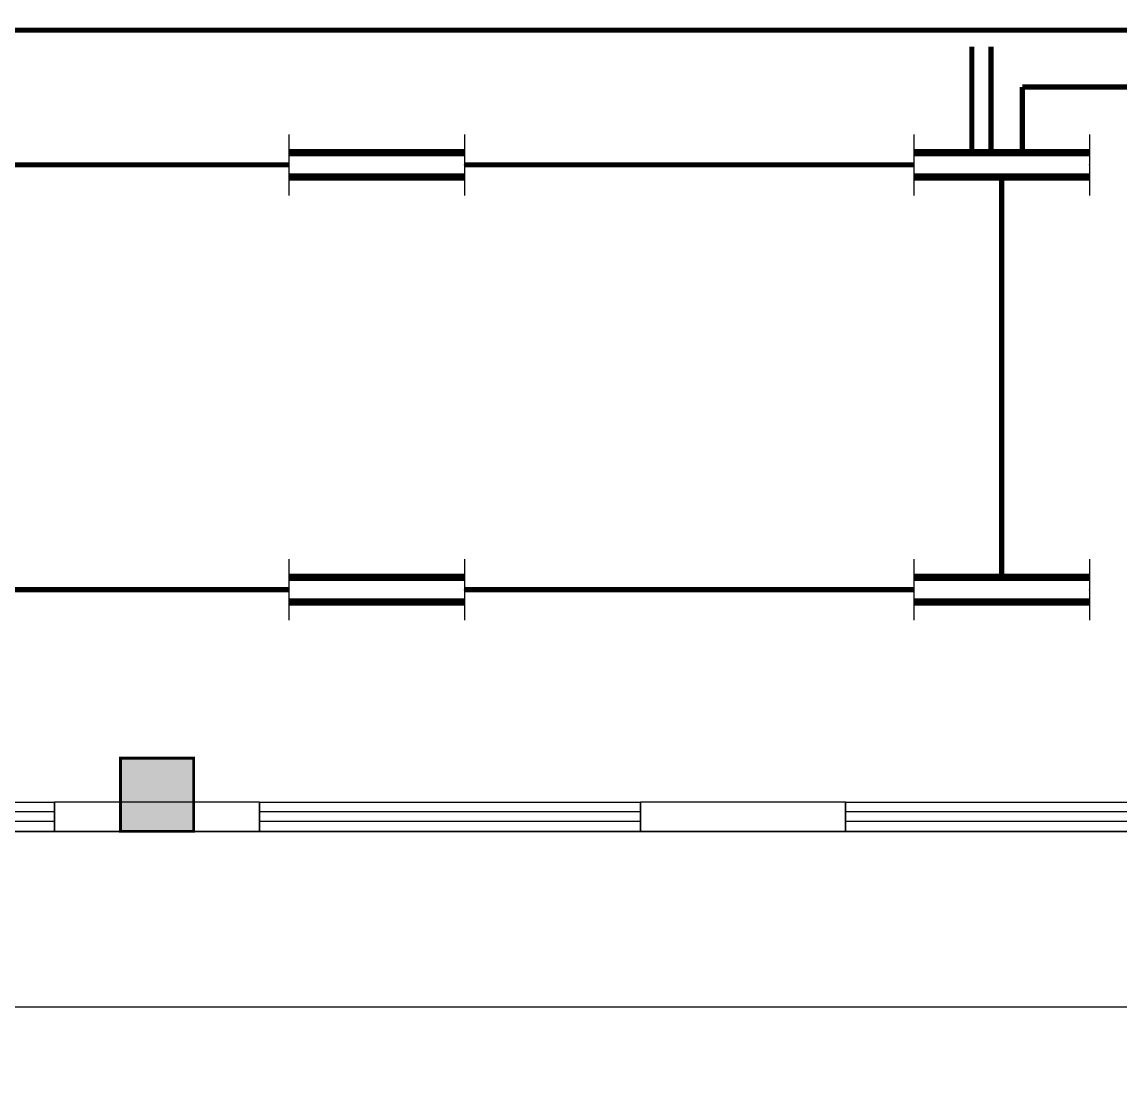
# Model space of a CAD drawing. Extents: x -6243262 to 3079315, y -2914302 to 172723.
# Drawn here: x -2038728 to -2031231, y -720281 to -712975 of the extents above; entities that cross this region are included whole.
import ezdxf

# ---------------------------------------------------------------- set-up
doc = ezdxf.new("R2010")
doc.units = 0
doc.header["$LTSCALE"] = 1000
for name, color, linetype in [('0-柱网', 2, 'Continuous'), ('EQUIP-照明', 3, 'Continuous'), ('WALL', 9, 'Continuous'), ('WINDOW', 4, 'Continuous'), ('WIRE-照明', 1, 'Continuous')]:
    doc.layers.add(name, color=color, linetype=linetype)
doc.styles.get("Standard").update_dxf_attribs({"font": 'gbenor.shx', "bigfont": 'gbcbig.shx'})

# ---------------------------------------------------------------- blocks, each defined once
blk = doc.blocks.new('1#柱网')
at = {"layer": '0-柱网'}
blk.add_hatch(color=0, dxfattribs=at).paths.add_polyline_path([(501855, 80267.2), (501855, 79767.2), (502355, 79767.2), (502355, 80267.2)])
at = {"layer": '0-柱网', "color": 0, "const_width": 20}
blk.add_lwpolyline([(501855, 80267.2), (501855, 79767.2), (502355, 79767.2), (502355, 80267.2), (501855, 80267.2)], dxfattribs=at)
blk = doc.blocks.new('$WINLIB2D$00000001')
at = {"color": 0}
for points in [[(-0.5, 0.5), (-0.5, -0.5)], [(-0.5, 0.5), (0.5, 0.5)], [(0.5, -0.5), (0.5, 0.5)], [(0.5, 0.1667), (-0.5, 0.1667)], [(0.5, -0.1667), (-0.5, -0.1667)], [(-0.5, -0.5), (0.5, -0.5)]]:
    blk.add_lwpolyline(points, dxfattribs=at)
blk = doc.blocks.new('11')
at = {"color": 8}
blk.add_lwpolyline([(1321945.1, -770152.2), (1338995.1, -770152.2), (1338995.1, -786752.2), (1322995.1, -786752.2), (1322995.1, -788252.2), (1317395.1, -788252.2), (1317395.1, -786752.2), (1301995.1, -786752.2), (1301995.1, -788252.2), (1296395.1, -788252.2), (1296395.1, -770152.2), (1313445.1, -770152.2)], dxfattribs=at)
blk.add_lwpolyline([(1297595.1, -771352.2), (1337795.1, -771352.2), (1337795.1, -785552.2), (1321795.1, -785552.2), (1321795.1, -787052.2), (1318595.1, -787052.2), (1318595.1, -785552.2), (1300795.1, -785552.2), (1300795.1, -787052.2), (1297595.1, -787052.2)], close=True, dxfattribs=at)
at = {"layer": 'WALL', "color": 8}
for p, q in [((1306395.1, -785352.2), (1304995.1, -785352.2)), ((1304995.1, -785352.2), (1304995.1, -785552.2)), ((1306395.1, -785552.2), (1306395.1, -785352.2)), ((1310395.1, -785352.2), (1308995.1, -785352.2)), ((1308995.1, -785352.2), (1308995.1, -785552.2)), ((1310395.1, -785552.2), (1310395.1, -785352.2)), ((1304995.1, -785552.2), (1306395.1, -785552.2)), ((1308995.1, -785552.2), (1310395.1, -785552.2))]:
    blk.add_line(p, q, dxfattribs=at)
at = {"layer": '0-柱网', "color": 8}
blk.add_blockref('1#柱网', (803590.1, -865319.4), dxfattribs=at)
at = {"layer": 'WINDOW', "color": 8, "yscale": -200, "rotation": 180}
for p, xscale, zscale in [((1303195.1, -785452.2), -3600, -3600), ((1307695.1, -785452.2), -2600, -2600), ((1311695.1, -785452.2), -2600, -2600)]:
    blk.add_blockref('$WINLIB2D$00000001', p, dxfattribs=dict(at, xscale=xscale, zscale=zscale))
blk = doc.blocks.new('$equip$00001160')
for p, q in [((-1.2, 0.417), (-1.2, -0.417)), ((1.2, 0.417), (1.2, -0.417)), ((-1.2, 0.167), (1.2, 0.167)), ((-1.2, -0.167), (1.2, -0.167))]:
    blk.add_line(p, q)
at = {"const_width": 0.1}
for points in [[(-1.2, 0.167), (1.2, 0.167)], [(-1.2, -0.167), (1.2, -0.167)]]:
    blk.add_lwpolyline(points, dxfattribs=at)
at = {"layer": 'EQUIP-照明'}
for p in [(0, 0.167), (-1.2, 0), (1.2, 0), (0, -0.167)]:
    blk.add_point(p, dxfattribs=at)
at = {"layer": 'EQUIP-照明', "flags": 9}
blk.add_attdef('A', (0, 0), '', height=0.00002, dxfattribs=at)

msp = doc.modelspace()

# ---------------------------------------------------------------- linework, layer by layer
at = {"layer": 'WIRE-照明', "linetype": 'Continuous', "const_width": 35}
for points in [[(-2044305.9, -713031.7), (-2030700.1, -713031.7)], [(-2032242.4, -713868.2), (-2032242.4, -713144.2)], [(-2032112.3, -713868.2), (-2032112.3, -713144.2)], [(-2031897.9, -713419.7), (-2029505.9, -713419.7)], [(-2031897.9, -713868.2), (-2031897.9, -713419.7)], [(-2039972.6, -713951.6), (-2036905.9, -713951.6)], [(-2035705.9, -713951.6), (-2032639.2, -713951.6)], [(-2032039.2, -716768.2), (-2032039.2, -714034.9)], [(-2039972.6, -716851.6), (-2036905.9, -716851.6)], [(-2035705.9, -716851.6), (-2032639.2, -716851.6)]]:
    msp.add_lwpolyline(points, dxfattribs=at)

# ---------------------------------------------------------------- block references
msp.add_blockref('11', (-3343501, 67050.6))
at = {"layer": 'EQUIP-照明', "xscale": 500, "yscale": 500, "zscale": 500}
for p in [(-2036305.9, -713951.6), (-2032039.2, -713951.6), (-2036305.9, -716851.6), (-2032039.2, -716851.6)]:
    msp.add_blockref('$equip$00001160', p, dxfattribs=at)

doc.saveas('drawing.dxf')
